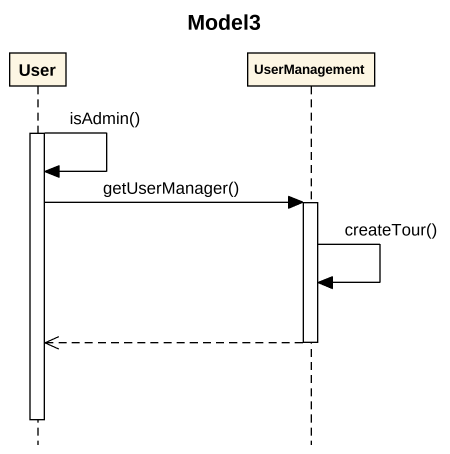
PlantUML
@startuml
title Model3
hide footbox
participant User
participant UserManagement

activate User
User -> User : isAdmin()
User -> UserManagement : getUserManager()
activate UserManagement
UserManagement -> UserManagement : createTour()
UserManagement -->> User
deactivate UserManagement
deactivate User
@enduml
